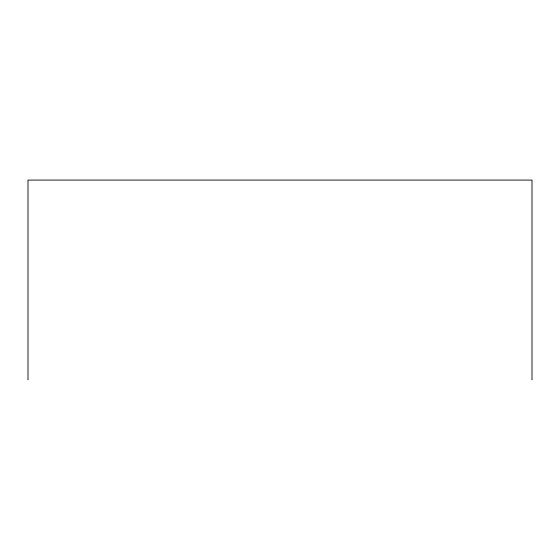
<?xml version="1.0" encoding="UTF-8"?>
<svg xmlns="http://www.w3.org/2000/svg" width="560" height="560" viewBox="0 0 560 560"><rect width="100%" height="100%" fill="white"/><g stroke="black" fill="none" stroke-linecap="round" stroke-linejoin="round"><path stroke-width="0.84" d="M532 379.918L532 180.082L28 180.082L28 379.918"/></g></svg>
